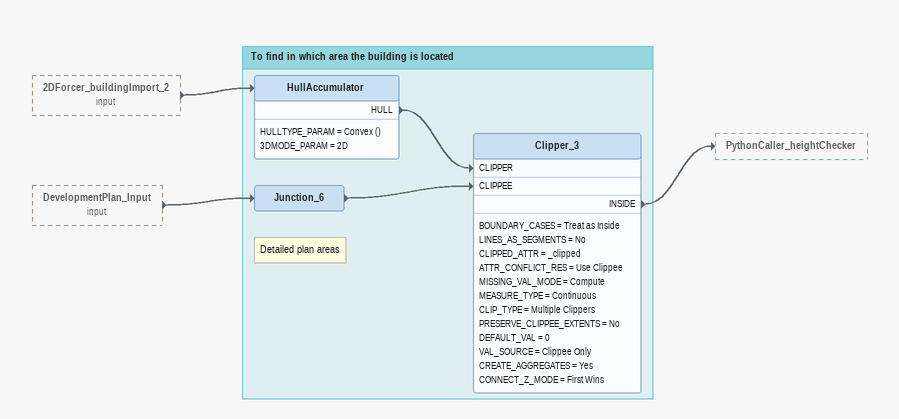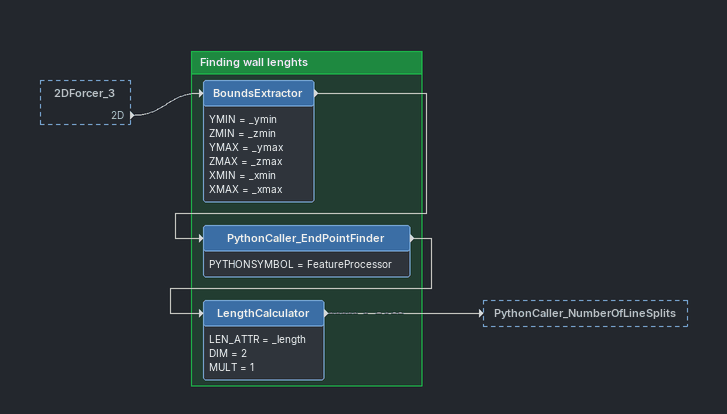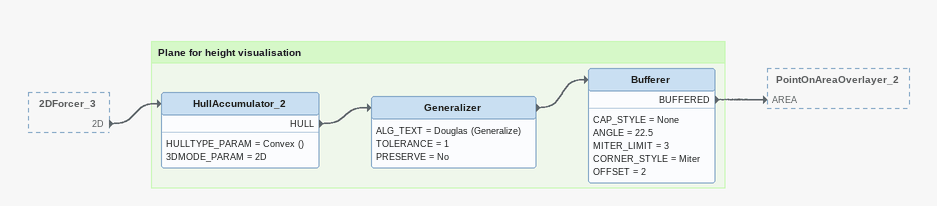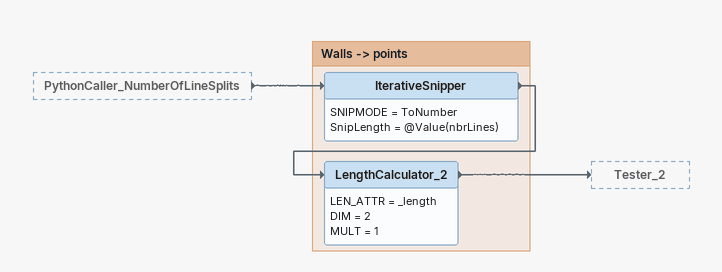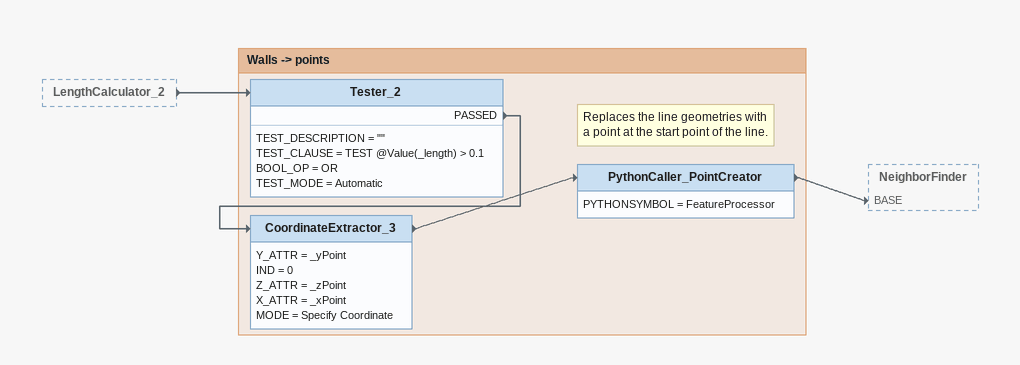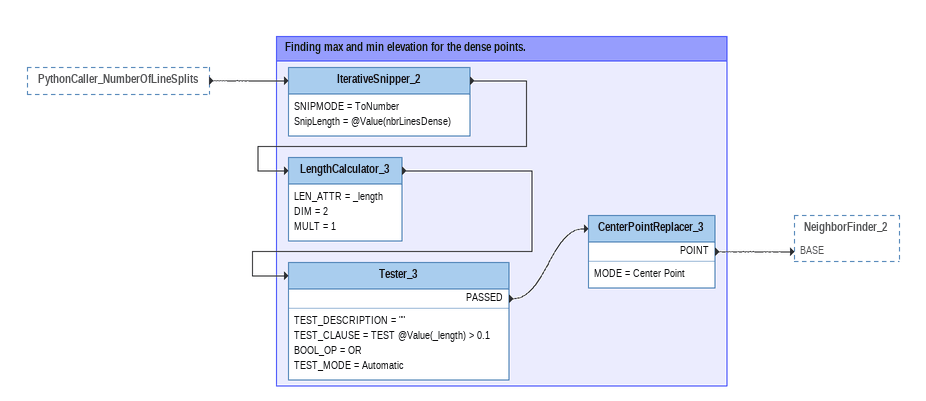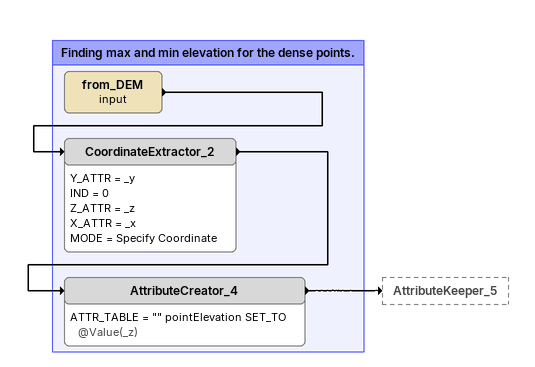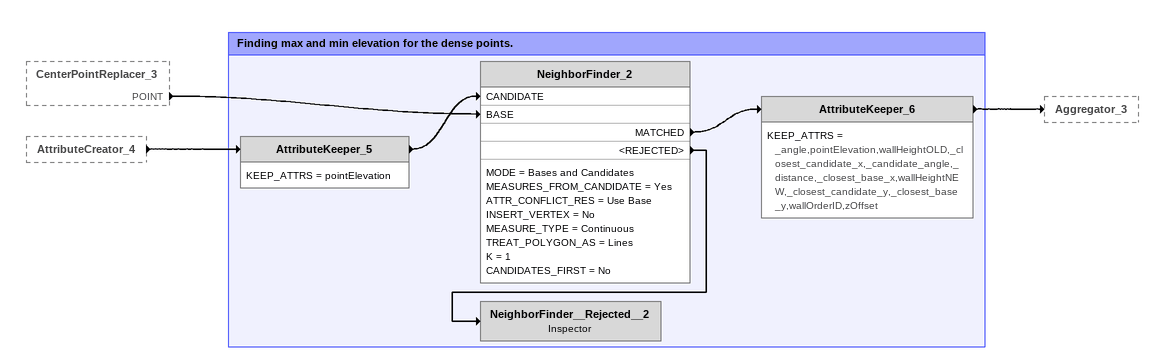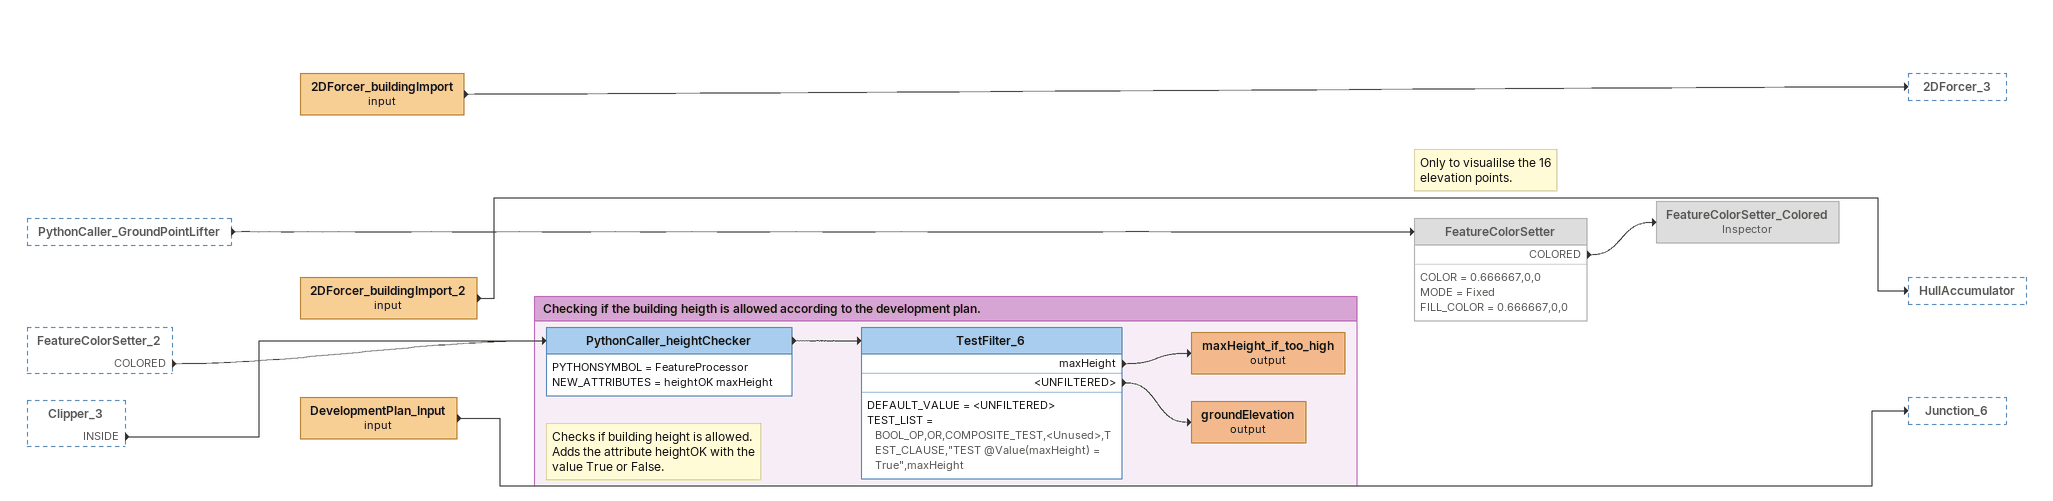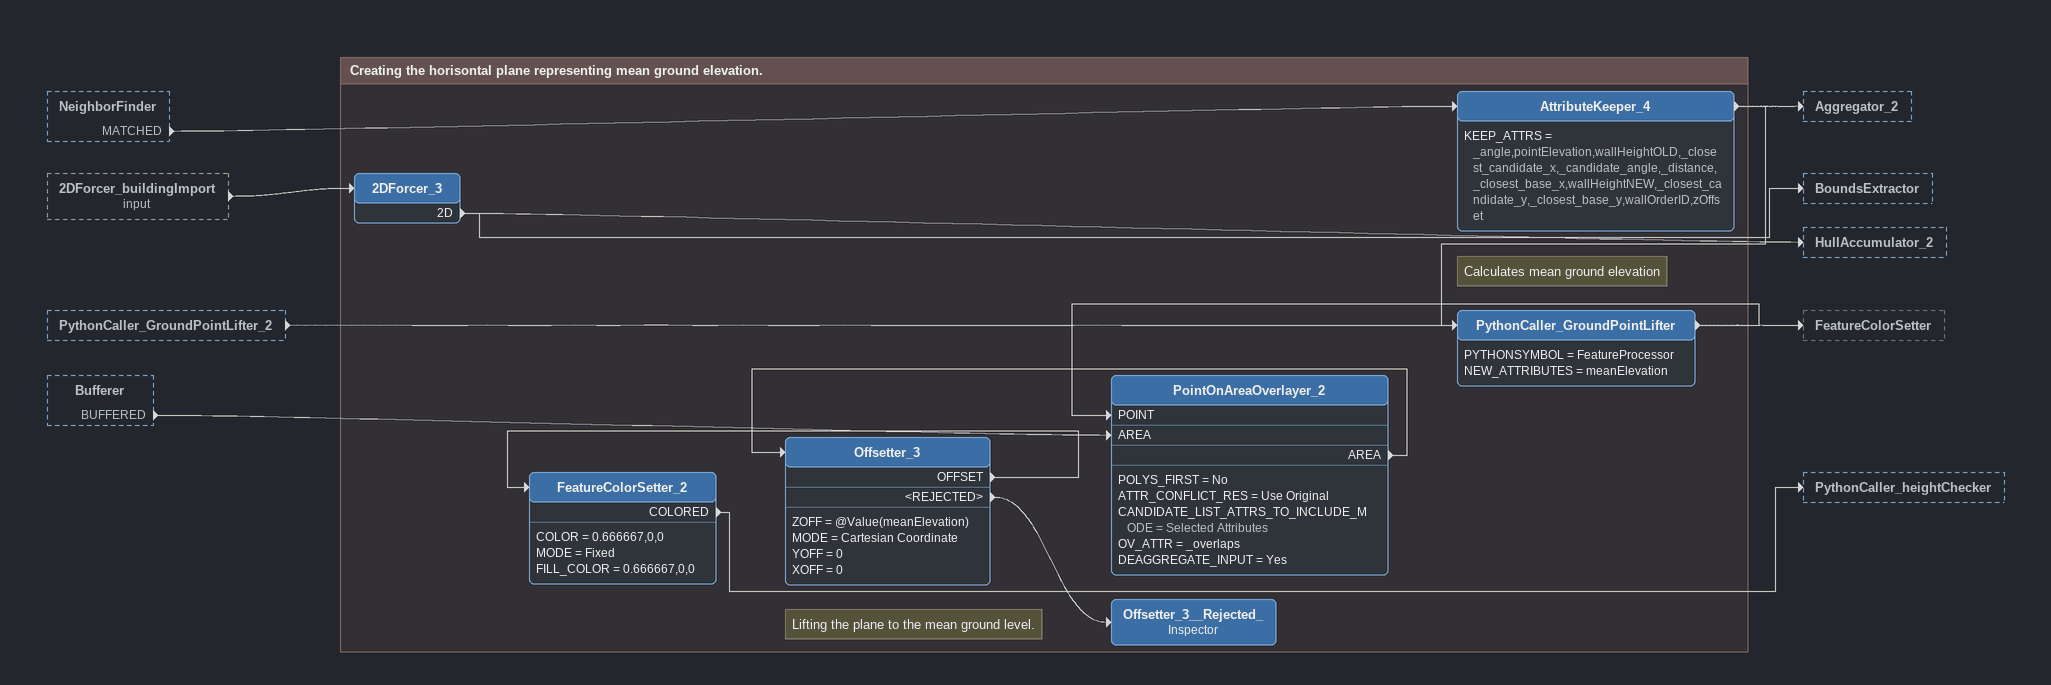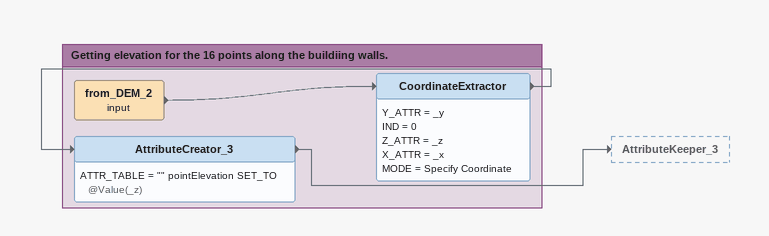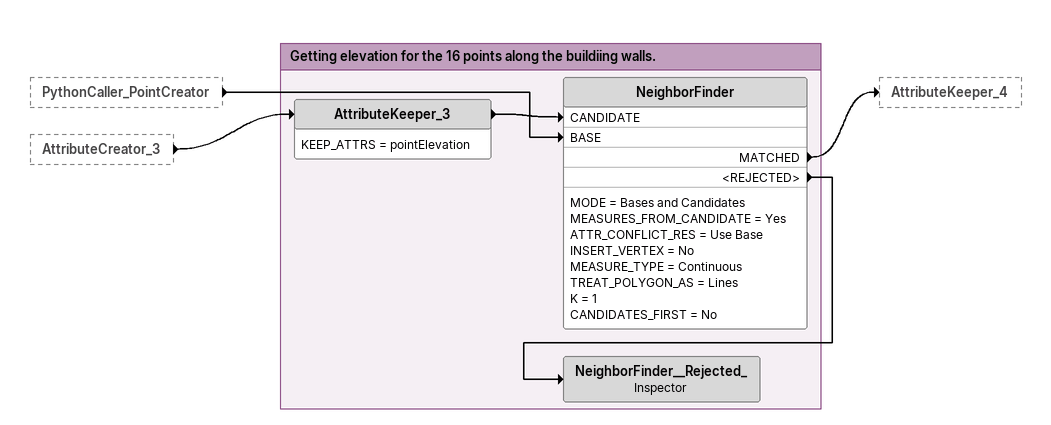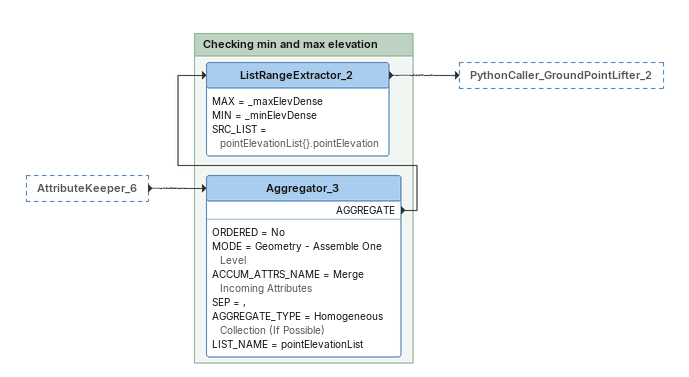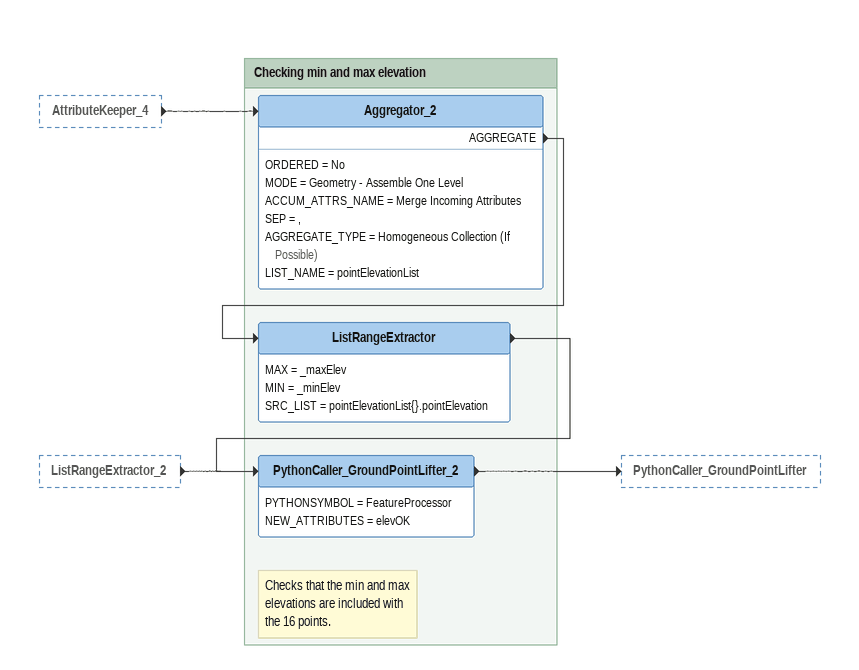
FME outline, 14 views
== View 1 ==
2DForcer_buildingImport_2 (input) [outside]
    -> HullAccumulator
DevelopmentPlan_Input (input) [outside]
    -> Junction_6

Bookmark: To find in which area the building is located
HullAccumulator
    HULLTYPE_PARAM = Convex ()
    3DMODE_PARAM = 2D
    HULL -> Clipper_3 [CLIPPER]
Note: Detailed plan areas
Junction_6
    -> Clipper_3 [CLIPPEE]
Clipper_3
    BOUNDARY_CASES = Treat as Inside
    LINES_AS_SEGMENTS = No
    CLIPPED_ATTR = _clipped
    ATTR_CONFLICT_RES = Use Clippee
    MISSING_VAL_MODE = Compute
    MEASURE_TYPE = Continuous
    CLIP_TYPE = Multiple Clippers
    PRESERVE_CLIPPEE_EXTENTS = No
    DEFAULT_VAL = 0
    VAL_SOURCE = Clippee Only
    CREATE_AGGREGATES = Yes
    CONNECT_Z_MODE = First Wins
    INSIDE -> PythonCaller_heightChecker

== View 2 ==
2DForcer_3 [outside]
    2D -> BoundsExtractor

Bookmark: Finding wall lenghts
BoundsExtractor
    YMIN = _ymin
    ZMIN = _zmin
    YMAX = _ymax
    ZMAX = _zmax
    XMIN = _xmin
    XMAX = _xmax
    -> PythonCaller_EndPointFinder
PythonCaller_EndPointFinder
    PYTHONSYMBOL = FeatureProcessor
    -> LengthCalculator
LengthCalculator
    LEN_ATTR = _length
    DIM = 2
    MULT = 1
    -> PythonCaller_NumberOfLineSplits

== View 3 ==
2DForcer_3 [outside]
    2D -> HullAccumulator_2

Bookmark: Plane for height visualisation
HullAccumulator_2
    HULLTYPE_PARAM = Convex ()
    3DMODE_PARAM = 2D
    HULL -> Generalizer
Generalizer
    ALG_TEXT = Douglas (Generalize)
    TOLERANCE = 1
    PRESERVE = No
    -> Bufferer
Bufferer
    CAP_STYLE = None
    ANGLE = 22.5
    MITER_LIMIT = 3
    CORNER_STYLE = Miter
    OFFSET = 2
    BUFFERED -> PointOnAreaOverlayer_2 [AREA]

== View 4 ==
PythonCaller_NumberOfLineSplits [outside]
    -> IterativeSnipper

Bookmark: Walls -> points
IterativeSnipper
    SNIPMODE = ToNumber
    SnipLength = @Value(nbrLines)
    -> LengthCalculator_2
LengthCalculator_2
    LEN_ATTR = _length
    DIM = 2
    MULT = 1
    -> Tester_2

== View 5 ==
LengthCalculator_2 [outside]
    -> Tester_2

Bookmark: Walls -> points
Tester_2
    TEST_DESCRIPTION = ""
    TEST_CLAUSE = TEST @Value(_length) > 0.1
    BOOL_OP = OR
    TEST_MODE = Automatic
    PASSED -> CoordinateExtractor_3
CoordinateExtractor_3
    Y_ATTR = _yPoint
    IND = 0
    Z_ATTR = _zPoint
    X_ATTR = _xPoint
    MODE = Specify Coordinate
    -> PythonCaller_PointCreator
Note: Replaces the line geometries with / a point at the start point of the line.
PythonCaller_PointCreator
    PYTHONSYMBOL = FeatureProcessor
    -> NeighborFinder [BASE]

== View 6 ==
PythonCaller_NumberOfLineSplits [outside]
    -> IterativeSnipper_2

Bookmark: Finding max and min elevation for the dense points.
IterativeSnipper_2
    SNIPMODE = ToNumber
    SnipLength = @Value(nbrLinesDense)
    -> LengthCalculator_3
LengthCalculator_3
    LEN_ATTR = _length
    DIM = 2
    MULT = 1
    -> Tester_3
Tester_3
    TEST_DESCRIPTION = ""
    TEST_CLAUSE = TEST @Value(_length) > 0.1
    BOOL_OP = OR
    TEST_MODE = Automatic
    PASSED -> CenterPointReplacer_3
CenterPointReplacer_3
    MODE = Center Point
    POINT -> NeighborFinder_2 [BASE]

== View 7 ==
Bookmark: Finding max and min elevation for the dense points.
from_DEM (input)
    -> CoordinateExtractor_2
CoordinateExtractor_2
    Y_ATTR = _y
    IND = 0
    Z_ATTR = _z
    X_ATTR = _x
    MODE = Specify Coordinate
    -> AttributeCreator_4
AttributeCreator_4
    ATTR_TABLE = "" pointElevation SET_TO @Value(_z)
    -> AttributeKeeper_5

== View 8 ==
CenterPointReplacer_3 [outside]
    POINT -> NeighborFinder_2 [BASE]
AttributeCreator_4 [outside]
    -> AttributeKeeper_5

Bookmark: Finding max and min elevation for the dense points.
AttributeKeeper_5
    KEEP_ATTRS = pointElevation
    -> NeighborFinder_2 [CANDIDATE]
NeighborFinder_2
    MODE = Bases and Candidates
    MEASURES_FROM_CANDIDATE = Yes
    ATTR_CONFLICT_RES = Use Base
    INSERT_VERTEX = No
    MEASURE_TYPE = Continuous
    TREAT_POLYGON_AS = Lines
    K = 1
    CANDIDATES_FIRST = No
    MATCHED -> AttributeKeeper_6
    <REJECTED> -> NeighborFinder__Rejected__2
AttributeKeeper_6
    KEEP_ATTRS = _angle,pointElevation,wallHeightOLD,_closest_candidate_x,_candidate_angle,_distance,_closest_base_x,wallHeightNEW,_closest_candidate_y,_closest_base_y,wallOrderID,zOffset
    -> Aggregator_3
NeighborFinder__Rejected__2: Inspector

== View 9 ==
PythonCaller_GroundPointLifter [outside]
    -> FeatureColorSetter
FeatureColorSetter_2 [outside]
    COLORED -> PythonCaller_heightChecker
Clipper_3 [outside]
    INSIDE -> PythonCaller_heightChecker
2DForcer_buildingImport (input)
    -> 2DForcer_3
2DForcer_buildingImport_2 (input)
    -> HullAccumulator
DevelopmentPlan_Input (input)
    -> Junction_6
Note: Only to visualilse the 16 / elevation points.
FeatureColorSetter [off]
    COLOR = 0.666667,0,0
    MODE = Fixed
    FILL_COLOR = 0.666667,0,0
    COLORED -> FeatureColorSetter_Colored
FeatureColorSetter_Colored: Inspector [off]

Bookmark: Checking if the building heigth is allowed according to the development plan.
Note: Checks if building height is allowed. / Adds the attribute heightOK with the / value True or False.
PythonCaller_heightChecker
    PYTHONSYMBOL = FeatureProcessor
    NEW_ATTRIBUTES = heightOK maxHeight
    -> TestFilter_6
TestFilter_6
    DEFAULT_VALUE = <UNFILTERED>
    TEST_LIST = BOOL_OP,OR,COMPOSITE_TEST,<Unused>,TEST_CLAUSE,"TEST @Value(maxHeight) = True",maxHeight
    maxHeight -> maxHeight_if_too_high (output)
    <UNFILTERED> -> groundElevation (output)
maxHeight_if_too_high (output)
groundElevation (output)

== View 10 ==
NeighborFinder [outside]
    MATCHED -> AttributeKeeper_4
2DForcer_buildingImport (input) [outside]
    -> 2DForcer_3
PythonCaller_GroundPointLifter_2 [outside]
    -> PythonCaller_GroundPointLifter
Bufferer [outside]
    BUFFERED -> PointOnAreaOverlayer_2 [AREA]

Bookmark: Creating the horisontal plane representing mean ground elevation.
2DForcer_3
    2D -> BoundsExtractor
    2D -> HullAccumulator_2
AttributeKeeper_4
    KEEP_ATTRS = _angle,pointElevation,wallHeightOLD,_closest_candidate_x,_candidate_angle,_distance,_closest_base_x,wallHeightNEW,_closest_candidate_y,_closest_base_y,wallOrderID,zOffset
    -> Aggregator_2
    -> PythonCaller_GroundPointLifter
Note: Calculates mean ground elevation
PythonCaller_GroundPointLifter
    PYTHONSYMBOL = FeatureProcessor
    NEW_ATTRIBUTES = meanElevation
    -> PointOnAreaOverlayer_2 [POINT]
    -> FeatureColorSetter
PointOnAreaOverlayer_2
    POLYS_FIRST = No
    ATTR_CONFLICT_RES = Use Original
    CANDIDATE_LIST_ATTRS_TO_INCLUDE_MODE = Selected Attributes
    OV_ATTR = _overlaps
    DEAGGREGATE_INPUT = Yes
    AREA -> Offsetter_3
Note: Lifting the plane to the mean ground level.
Offsetter_3
    ZOFF = @Value(meanElevation)
    MODE = Cartesian Coordinate
    YOFF = 0
    XOFF = 0
    OFFSET -> FeatureColorSetter_2
    <REJECTED> -> Offsetter_3__Rejected_
FeatureColorSetter_2
    COLOR = 0.666667,0,0
    MODE = Fixed
    FILL_COLOR = 0.666667,0,0
    COLORED -> PythonCaller_heightChecker
Offsetter_3__Rejected_: Inspector

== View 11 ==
Bookmark: Getting elevation for the 16 points along the buildiing walls.
from_DEM_2 (input)
    -> CoordinateExtractor
CoordinateExtractor
    Y_ATTR = _y
    IND = 0
    Z_ATTR = _z
    X_ATTR = _x
    MODE = Specify Coordinate
    -> AttributeCreator_3
AttributeCreator_3
    ATTR_TABLE = "" pointElevation SET_TO @Value(_z)
    -> AttributeKeeper_3

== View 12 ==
PythonCaller_PointCreator [outside]
    -> NeighborFinder [BASE]
AttributeCreator_3 [outside]
    -> AttributeKeeper_3

Bookmark: Getting elevation for the 16 points along the buildiing walls.
AttributeKeeper_3
    KEEP_ATTRS = pointElevation
    -> NeighborFinder [CANDIDATE]
NeighborFinder
    MODE = Bases and Candidates
    MEASURES_FROM_CANDIDATE = Yes
    ATTR_CONFLICT_RES = Use Base
    INSERT_VERTEX = No
    MEASURE_TYPE = Continuous
    TREAT_POLYGON_AS = Lines
    K = 1
    CANDIDATES_FIRST = No
    MATCHED -> AttributeKeeper_4
    <REJECTED> -> NeighborFinder__Rejected_
NeighborFinder__Rejected_: Inspector

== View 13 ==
AttributeKeeper_6 [outside]
    -> Aggregator_3

Bookmark: Checking min and max elevation
Aggregator_3
    ORDERED = No
    MODE = Geometry - Assemble One Level
    ACCUM_ATTRS_NAME = Merge Incoming Attributes
    SEP = ,
    AGGREGATE_TYPE = Homogeneous Collection (If Possible)
    LIST_NAME = pointElevationList
    AGGREGATE -> ListRangeExtractor_2
ListRangeExtractor_2
    MAX = _maxElevDense
    MIN = _minElevDense
    SRC_LIST = pointElevationList{}.pointElevation
    -> PythonCaller_GroundPointLifter_2

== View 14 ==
AttributeKeeper_4 [outside]
    -> Aggregator_2
ListRangeExtractor_2 [outside]
    -> PythonCaller_GroundPointLifter_2

Bookmark: Checking min and max elevation
Aggregator_2
    ORDERED = No
    MODE = Geometry - Assemble One Level
    ACCUM_ATTRS_NAME = Merge Incoming Attributes
    SEP = ,
    AGGREGATE_TYPE = Homogeneous Collection (If Possible)
    LIST_NAME = pointElevationList
    AGGREGATE -> ListRangeExtractor
ListRangeExtractor
    MAX = _maxElev
    MIN = _minElev
    SRC_LIST = pointElevationList{}.pointElevation
    -> PythonCaller_GroundPointLifter_2
Note: Checks that the min and max / elevations are included with / the 16 points.
PythonCaller_GroundPointLifter_2
    PYTHONSYMBOL = FeatureProcessor
    NEW_ATTRIBUTES = elevOK
    -> PythonCaller_GroundPointLifter
